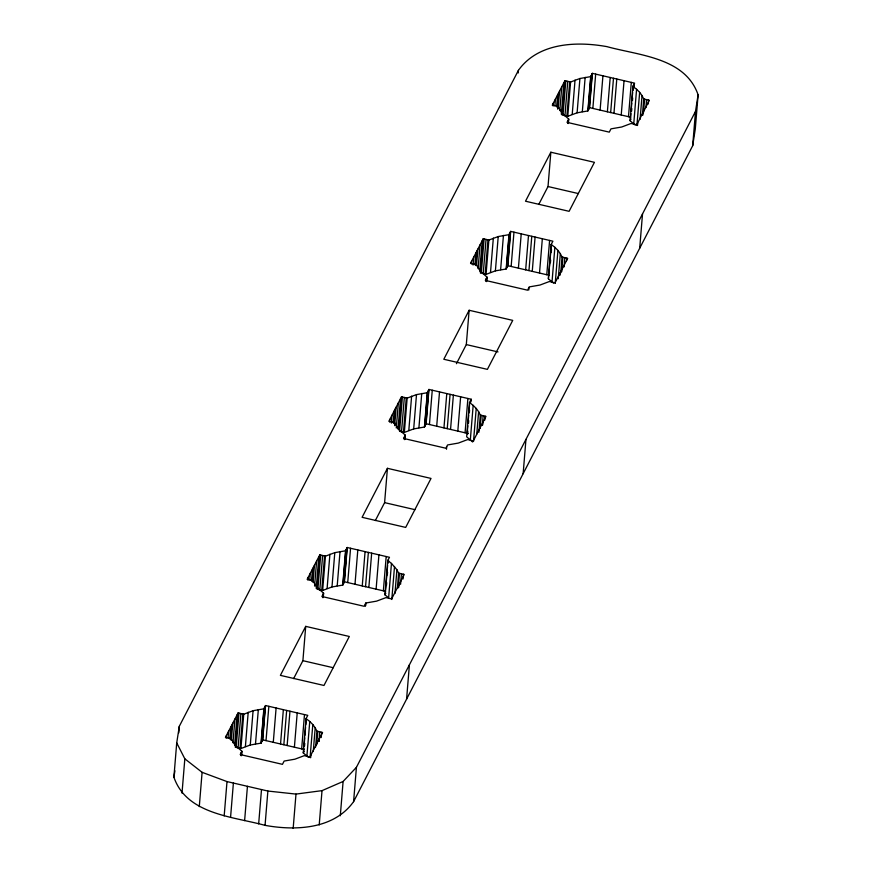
<?xml version="1.0" encoding="UTF-8"?>
<svg xmlns="http://www.w3.org/2000/svg" width="872" height="872" viewBox="0 0 872 872"><rect width="100%" height="100%" fill="white"/><g stroke="black" fill="none" stroke-linecap="round" stroke-linejoin="round"><path stroke-width="1.31" d="M173.899 777.192L176.722 742.889L179.316 726.267L518.404 70.359C538.1 42.684 576.37 41.115 606.945 46.641C639.067 55.503 685.261 57.519 698.101 94.808L695.278 129.111L692.684 145.733L353.596 801.641C333.9 829.316 295.63 830.885 265.055 825.359C232.933 816.497 186.739 814.481 173.899 777.192L174.901 770.804M178.771 732.862L179.316 726.267M182.008 793.139L184.831 758.825L176.722 742.889M199.285 806.633L202.097 772.32L184.831 758.825M226.208 738.126L226.426 735.488M228.061 737.876L228.595 731.27M229.794 738.944L230.775 727.063M224.18 815.887L227.003 781.574L202.097 772.32M230.568 739.663L231.767 725.155M231.342 740.393L232.759 723.237M232.977 742.781L234.928 719.029M234.612 745.168L237.108 714.811M235.276 747.217L238.1 712.904L243.746 714.212L253.087 710.702L263.845 708.827L265.546 705.546L307.772 715.345L306.083 718.626L303.26 752.928L308.459 757.321M238.983 713.111L236.159 747.413L240.923 748.525L250.275 745.004L261.033 743.14L262.723 739.859L265.546 705.546M230.568 817.358L233.391 783.056M238.1 747.871L240.923 713.558M240.04 748.318L242.863 714.005M240.923 748.525L243.746 714.212M240.846 755.544L241.064 752.907M241.315 755.741L241.642 751.784M241.588 755.228L241.915 751.272L235.178 745.342L231.08 738.715L225.434 737.396L238.1 712.904M245.392 746.574L248.204 712.261M250.275 745.004L253.087 710.702M244.618 820.617L247.441 786.304M255.507 743.86L258.33 709.546M261.033 743.14L263.845 708.827M261.295 742.628L264.118 708.315M261.873 741.505L264.696 707.192M262.461 740.372L265.284 706.058M258.668 823.877L261.491 789.563M266.025 740.622L268.849 706.32M265.055 825.359L267.878 791.046L227.003 781.574M273.285 742.312L276.108 707.999M280.544 743.99L283.356 709.677M283.836 744.753L286.659 710.451M287.139 745.516L289.962 711.214M307.914 580.076L308.132 577.438M294.398 747.206L297.221 712.893M293.624 678.601L302.9 660.682L305.712 626.369L349.312 636.473L323.981 685.468L280.392 675.364L305.712 626.369M309.767 579.826L310.301 573.231M311.5 580.894L312.481 569.013M312.274 581.613L313.473 567.105M313.048 582.343L314.465 565.187M293.166 828.4L295.99 794.087L322.019 790.642L343.11 781.465L356.419 767.327L695.507 111.42L698.101 94.808M314.574 586.049L316.634 560.979M301.658 748.885L304.481 714.582M316.209 588.437L318.814 556.772M303.521 752.416L303.848 748.459M304.066 745.822L304.72 737.908M304.938 735.26L305.582 727.346M305.8 724.708L306.345 718.114M316.983 589.167L319.806 554.854L325.452 556.162L334.793 552.652L345.552 550.777L347.252 547.496L389.479 557.295L387.789 560.576L384.966 594.878L388.64 597.734L391.463 563.421L387.789 560.576M304.546 746.018L304.764 743.369M320.689 555.061L317.866 589.374L322.64 590.475L331.981 586.965L342.74 585.09L344.429 581.809L347.252 547.496M319.806 589.821L322.629 555.508M306.933 755.784L309.756 721.471L306.083 718.626M321.757 590.268L324.569 555.955M322.64 590.475L325.452 556.162M322.553 597.494L322.771 594.857M323.032 597.691L323.349 593.734M310.094 757.539L312.808 724.545L309.756 721.471M323.294 597.178L323.621 593.222L316.885 587.292L312.786 580.665L307.14 579.346L319.806 554.854M310.672 757.714L310.89 755.076M313.255 751.544L315.206 727.793L312.808 724.545M327.098 588.524L329.91 554.211M315.61 747.01L316.907 731.172L315.206 727.793M316.71 744.579L317.79 731.379M318.978 741.069L319.73 731.837M319.174 741.255L319.392 738.617M331.981 586.965L334.793 552.652M321.245 737.559L321.681 732.284M337.213 585.81L340.036 551.496M319.207 824.956L322.019 790.642M342.74 585.09L345.552 550.777M343.001 584.578L345.824 550.265M343.579 583.455L346.402 549.142M344.168 582.322L346.991 548.008M347.732 582.572L350.555 548.27M354.991 584.262L357.814 549.949M340.298 815.778L343.11 781.465M362.251 585.94L365.074 551.627M365.542 586.703L368.365 552.401M365.368 606.16L365.586 603.522M365.63 605.648L365.848 603.01L376.606 601.135L385.947 597.625L391.604 598.933L404.27 574.441L398.613 573.122L396.913 569.743L391.463 563.421M368.845 587.477L371.668 553.164M353.596 801.641L356.419 767.327M389.62 422.026L389.839 419.388M376.105 589.156L378.928 554.843M375.342 520.551L384.607 502.632L387.43 468.319L431.019 478.423L405.687 527.418L362.098 517.314L387.43 468.319M391.365 423.094L392.008 415.181M393.218 422.844L394.188 410.963M393.981 423.563L395.18 409.055M394.645 425.612L396.171 407.137M396.28 427.999L398.341 402.929M383.364 590.835L386.187 556.532M398.024 429.068L400.521 398.722M385.228 594.366L387.615 565.339M387.833 562.702L388.051 560.064M398.798 429.798L401.512 396.804L407.159 398.112L416.5 394.602L427.269 392.727L428.959 389.446L471.196 399.245L470.978 401.883M386.47 585.33L386.688 582.681M387.332 574.768L387.55 572.13M388.313 562.887L388.531 560.249M402.395 397.011L399.572 431.324L404.346 432.425L413.688 428.915L424.446 427.04L426.136 423.759L428.959 389.446M401.512 431.771L404.336 397.458M403.464 432.218L406.276 397.905M404.346 432.425L407.159 398.112M404.259 439.444L404.477 436.807M404.739 439.641L405.055 435.684M391.8 599.489L394.515 566.495M405 439.128L405.327 435.172L398.591 429.242L394.504 422.615L388.847 421.296L401.512 396.804M394.962 593.494L396.913 569.743M408.805 430.474L411.617 396.161M397.425 587.641L398.613 573.122M398.308 587.848L399.496 573.329M398.711 587.412L398.929 584.774M400.575 584.338L401.436 573.787M413.688 428.915L416.5 394.602M403.06 578.986L403.387 574.234M418.92 427.76L421.743 393.446M424.446 427.04L427.269 392.727M424.708 426.528L427.531 392.215M425.296 425.405L428.108 391.092M425.874 424.272L428.697 389.958M406.581 699.159L409.404 664.846M429.438 424.522L432.261 390.22M436.698 426.212L439.521 391.899M443.957 427.89L446.78 393.577M447.249 428.653L450.072 394.351M446.497 449.243L446.704 446.595M450.552 429.427L453.375 395.114M471.327 263.976L471.545 261.338M457.811 431.106L460.634 396.793M456.427 363.7L466.313 344.582L469.136 310.269L512.725 320.373L487.394 369.368L443.804 359.264L469.136 310.269M473.071 265.044L473.725 257.131M474.924 264.794L475.894 252.913M475.698 265.524L476.886 251.005M476.57 264.925L477.878 249.087M478.096 268.63L480.047 244.879M465.07 432.785L467.893 398.482M479.731 271.018L482.227 240.672M472.646 441.995L466.673 436.828L469.496 402.526L471.196 399.245M467.152 433.678L467.806 425.765M468.024 423.127L468.678 415.203M468.896 412.565L469.539 404.652M480.396 273.067L483.219 238.754L488.865 240.062L498.217 236.552L508.976 234.677L510.665 231.396L552.903 241.195L551.202 244.476L548.379 278.778L553.589 283.171M467.632 433.875L467.85 431.237M468.504 423.312L468.711 420.675M469.365 412.761L469.583 410.123M481.279 273.274L484.102 238.961M486.042 239.408L483.219 273.721L486.053 274.375L495.394 270.865L506.152 268.99L507.842 265.709L510.665 231.396M470.346 439.684L473.169 405.371L469.496 402.526M485.17 274.168L487.982 239.855M486.053 274.375L488.865 240.062M485.966 281.394L486.184 278.757M486.445 281.591L486.772 277.634M473.518 441.439L476.221 408.445L473.169 405.371M486.707 281.078L487.034 277.122L480.298 271.192L476.21 264.565L470.553 263.257L483.219 238.754M476.777 434.125L478.619 411.693L476.221 408.445M490.511 272.424L493.334 238.111M478.913 432.229L480.319 415.083L478.619 411.693M480.123 428.479L481.202 415.279M482.39 424.969L483.153 415.737M482.587 425.155L482.805 422.517M495.394 270.865L498.217 236.552M484.767 420.141L485.094 416.184M500.626 269.71L503.449 235.396M518.186 72.997L518.404 70.359M506.152 268.99L508.976 234.677M506.414 268.478L509.237 234.165M507.003 267.355L509.815 233.042M507.58 266.222L510.403 231.908M511.145 266.472L513.968 232.17M518.404 268.162L521.227 233.849M525.663 269.84L528.487 235.527M528.966 270.603L531.778 236.301M528.781 290.06L528.999 287.422M532.258 271.377L535.081 237.064M553.033 105.926L553.251 103.288M523.145 473.692L525.958 439.379M539.517 273.056L542.34 238.743M538.754 204.451L548.019 186.532L550.842 152.219L594.432 162.323L569.1 211.318L525.511 201.214L550.842 152.219M554.886 105.676L555.431 99.081M556.63 106.744L557.6 94.863M557.404 107.474L558.592 92.955M557.698 109.153L557.917 106.515L552.259 105.207L564.925 80.704L570.582 82.012L579.924 78.502L590.682 76.627L592.371 73.357L634.609 83.145L632.909 86.426L630.085 120.728L635.296 125.121M558.167 108.193L559.584 91.037M559.802 110.581L561.764 86.829M546.777 274.735L549.6 240.432M561.328 114.287L563.933 82.622M551.464 243.964L548.379 278.778M562.102 115.017L564.925 80.704M550.428 262.625L550.635 259.987M551.289 252.073L551.507 249.436M565.808 80.911L562.985 115.224L567.759 116.325L577.101 112.815L587.859 110.94L589.548 107.659L592.371 73.357M564.936 115.671L567.748 81.358M552.052 281.634L554.875 247.321L551.202 244.476M566.876 116.118L569.699 81.815M567.759 116.325L570.582 82.012M567.672 123.344L567.89 120.707M568.152 123.541L568.479 119.584M555.224 283.389L557.927 250.395L554.875 247.321M568.413 123.028L568.74 119.072L562.015 113.142L557.917 106.515M558.265 278.724L560.325 253.643L557.927 250.395M572.217 114.374L575.04 80.061M560.14 275.138L560.358 272.5M560.729 272.86L562.026 257.033L560.325 253.643M561.721 271.748L562.909 257.229M564.097 266.919L564.86 257.687M577.101 112.815L579.924 78.502M566.582 260.772L566.8 258.134M582.333 111.66L585.156 77.346M587.859 110.94L590.682 76.627M588.12 110.428L590.943 76.115M588.709 109.305L591.521 74.992M589.287 108.172L592.11 73.869M592.851 108.433L595.674 74.12M600.11 110.112L602.933 75.799M607.37 111.79L610.193 77.488M610.673 112.564L613.485 78.251M613.964 113.327L616.787 79.014M621.224 115.006L624.047 80.693M628.483 116.695L631.306 82.382M630.358 120.216L630.892 113.622M631.11 110.984L631.764 103.07M631.982 100.422L632.636 92.508M632.854 89.871L633.17 85.914M631.59 111.18L631.808 108.542M632.451 100.618L632.669 97.98M633.323 90.067L633.759 84.78M634.118 86.295L634.336 83.658M633.77 123.584L636.582 89.271L632.909 86.426M636.931 125.339L639.645 92.345L636.582 89.271M637.497 125.514L637.715 122.876M640.081 119.355L642.032 95.593L639.645 92.345M642.435 114.81L643.732 98.983L642.032 95.593M642.838 115.18L643.056 112.543M643.536 112.379L644.615 99.179M645.912 107.55L646.566 99.637M648.179 104.041L648.506 100.084M639.699 248.226L642.522 213.913M692.684 145.733L695.507 111.42M241.915 751.272L240.214 754.542L282.452 764.341L284.141 761.06L294.9 759.185L304.241 755.675L309.898 756.983L322.564 732.491L316.907 731.172M323.621 593.222L321.921 596.492L364.158 606.291L365.848 603.01M405.327 435.172L403.627 438.442L445.865 448.241L447.554 444.96L458.312 443.085L467.654 439.575L473.311 440.883L485.977 416.391L480.319 415.083M487.034 277.122L485.333 280.392L527.571 290.191L529.26 286.91L540.019 285.035L549.36 281.525L555.017 282.833L567.683 258.341L562.026 257.033M568.74 119.072L567.04 122.353L609.277 132.141L610.967 128.86L621.725 126.996L631.077 123.475L636.724 124.783L649.389 100.291L643.732 98.983M303.26 752.928L304.11 751.293M384.966 594.878L385.816 593.243M630.085 120.728L630.936 119.093M267.878 791.046L295.99 794.087M589.548 107.659L630.685 117.197M548.019 186.532L578.398 193.573M507.842 265.709L548.979 275.247M466.313 344.582L498.01 351.928M426.136 423.759L468.373 433.558M384.607 502.632L414.985 509.673M344.429 581.809L385.566 591.347M302.9 660.682L333.278 667.723M262.723 739.859L303.859 749.397"/></g></svg>
